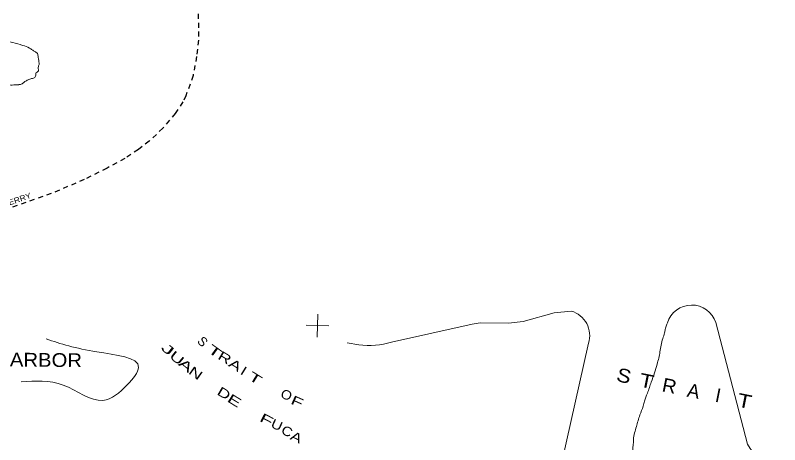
# Model space of a CAD drawing. Header units: feet. Extents: x -739708 to -488887, y 188754 to 379550.
# Drawn here: x -591064 to -574297, y 234543 to 243954 of the extents above; entities that cross this region are included whole.
import ezdxf
from ezdxf.enums import TextEntityAlignment as Align

# ---------------------------------------------------------------- set-up
doc = ezdxf.new("R2010")
doc.units = ezdxf.units.FT
doc.header["$LTSCALE"] = 73
doc.linetypes.add('SHORT_DASHED', pattern=[2.7, 1.5, -1.2])
for name, color, linetype, lineweight in [('33', 7, 'SHORT_DASHED', 25), ('34', 7, 'Continuous', 13), ('39', 7, 'Continuous', 13), ('4', 7, 'Continuous', 13)]:
    doc.layers.add(name, color=color, linetype=linetype, lineweight=lineweight)
doc.layers.add('41', color=7, linetype='Continuous')

msp = doc.modelspace()

# ---------------------------------------------------------------- linework, layer by layer
at = {"layer": '33'}
msp.add_lwpolyline([(-587616.34, 283208.35), (-587043.8, 243408.47), (-587086.75, 243049.15), (-587165.54, 242631.31), (-587323.11, 242189.82), (-587386.14, 242055.8), (-587555.53, 241803.51), (-587827.34, 241480.28), (-588128.84, 241195.52), (-588363.08, 241015.14), (-588662.46, 240818.05), (-589052.45, 240605.19), (-589552.74, 240352.91), (-590275.55, 240046.19), (-596346.52, 237935.55), (-596442.52, 237899.1), (-596548.89, 237850.82), (-596623.73, 237808.43), (-596706.46, 237755.22), (-596787.71, 237691.16), (-596828.57, 237655.69), (-596992.03, 237484.62)], dxfattribs=at)
at = {"layer": '34'}
for p, q in [((-575002.44, 234556.28), (-575696.92, 237217.71)), ((-583529.78, 236731.59), (-583783.2, 236773.62)), ((-579123.19, 233968.84), (-578491.34, 236767.68))]:
    msp.add_line(p, q, dxfattribs=at)
msp.add_lwpolyline([(-578868.57, 237470.32), (-579242.1, 237429.53), (-579922.04, 237246.21), (-580243.1, 237208.67), (-580870, 237213.94), (-581045.78, 237186.34), (-582809.21, 236793.44)], dxfattribs=at)
for centre, radius, start, end in [((-576227.84, 237045.67), 558.75, 18.15079, 162.74854), ((-579023.42, 236934.15), 558.09, 342.43039, 73.89109), ((-583307.21, 238422.06), 1703.05, 262.49182, 287.00269), ((-574234.4, 234934.02), 855.91, 206.18869, 265.77306)]:
    msp.add_arc(centre, radius, start, end, dxfattribs=at)
for points in [[(-576760.34, 237212.51), (-576779.97, 237162.98), (-576809.28, 237070.25), (-576821.37, 236994.51), (-576862.54, 236868.13), (-576923.62, 236577.67), (-576984.83, 236308.23), (-577042.35, 236114.49), (-577116.65, 235916.41), (-577199.05, 235672.05), (-577265.13, 235499.27), (-577293.77, 235385.58), (-577363.93, 235195.95), (-577442.04, 234939), (-577478.95, 234804.25), (-577503.16, 234656.96), (-577503.05, 234640.15), (-577514.85, 234522.38), (-577513.96, 234392.08), (-577513.18, 234278.6), (-577521.11, 234207.08), (-577553.41, 234013.51), (-577590.38, 233887.16), (-577607.43, 233844.48), (-577634.35, 233786.51)], [(-590936.7, 235917.61), (-590013.21, 235849.32), (-589142.31, 235513.91), (-588602.63, 235859.1), (-588359.82, 236236.39), (-589275.59, 236576.84), (-590386.24, 236860.45)]]:
    msp.add_spline(points, degree=3, dxfattribs=at)
at = {"layer": '39'}
for points in [[(-590990.08, 242435.13), (-590949.65, 242440.1), (-590884.2, 242476.66), (-590820.54, 242521.32), (-590783.87, 242536.47), (-590745.02, 242557.6), (-590667.93, 242577.72), (-590618.43, 242620.74), (-590608.29, 242697.07), (-590581.8, 242708.46), (-590558.78, 242740.09), (-590558.39, 242828.77), (-590551.91, 242844.72), (-590542.16, 242906.94), (-590561.08, 243026.38), (-590562.71, 243040.53), (-590580.82, 243115.59), (-590635.98, 243161.41), (-590693.48, 243195.19), (-590754.79, 243237.14), (-590904.34, 243293.53), (-591118.08, 243359.7), (-591258.33, 243387.62), (-591496.28, 243452.42), (-591966.6, 243491.16), (-592173.06, 243528.92), (-592482.67, 243551.27), (-592745.04, 243606.65), (-592927.84, 243625.62), (-593294.26, 243633.37), (-593310.25, 243637.83), (-593532.64, 243682.05), (-593780.18, 243690.66), (-593854.71, 243690.63), (-594031.47, 243709.44), (-594200.72, 243707.91), (-594416.43, 243701.56), (-594587.48, 243708.12), (-594812.87, 243716.15), (-594862.21, 243753.74), (-594970.69, 243764.7), (-595013.13, 243759.77), (-595214.86, 243749.02), (-595426.05, 243760.69), (-595700.25, 243751.86), (-595848.99, 243763.88), (-595879.12, 243766.71), (-596078.02, 243786.11), (-596261.48, 243780.91), (-596395.63, 243810.68), (-596475.83, 243824.92), (-596694.9, 243842.84), (-596820.31, 243824.01), (-596915.35, 243810.4), (-597037.59, 243833.82), (-597154.08, 243847), (-597182.36, 243843.72), (-597430.33, 243836.21), (-597466.18, 243851.26), (-597618.58, 243877.5), (-597972.25, 243909.07), (-597988.4, 243907.49), (-598130.34, 243872.97), (-598291.82, 243861.14), (-598354.88, 243838.63), (-598510.2, 243830.66), (-598648.82, 243844.43), (-598959.08, 243842.6), (-599484.74, 243846.5), (-599640.17, 243834.51), (-599753.65, 243809.3), (-599826.5, 243797.13), (-600021.98, 243794.27), (-600141.77, 243759.15), (-600176.42, 243743.96), (-600267.39, 243732.26), (-600482.94, 243731.94), (-600590.77, 243692.48), (-600669.71, 243678.46), (-600694.03, 243673.05), (-600826.17, 243628.19), (-600943.53, 243609.13), (-601082.64, 243604.77), (-601153.85, 243578.44), (-601358.3, 243541.54), (-601417.23, 243522.96), (-601538.38, 243512.07), (-601643.44, 243500.75), (-601775.36, 243463.94), (-601937.05, 243444.05), (-601982.05, 243419.04), (-602040.8, 243406.49), (-602083.46, 243393.52), (-602224.79, 243381.14), (-602352.75, 243342.21), (-602431.1, 243350.35), (-602496.05, 243331.91)], [(-590986.16, 242430.99), (-591099.04, 242427.96), (-591211.5, 242441.04), (-591273.99, 242513.25), (-591341.51, 242549.31), (-591580.12, 242589.94), (-591802.24, 242644.23), (-591890.7, 242650.63), (-591968.55, 242676.88), (-592040.08, 242713.06), (-592292.02, 242782.26), (-592370.41, 242788.37), (-592406.86, 242781.29), (-592502.34, 242751.58), (-592653.8, 242737.48), (-592683.94, 242740.29), (-592771.69, 242772.86), (-592793.5, 242785.54), (-592851.22, 242811.27), (-592906.38, 242857.08), (-592913.56, 242889.53), (-592956.86, 242926.96), (-593004.57, 242950.41), (-593110.66, 242975.41), (-593205.26, 242977.92), (-593239.7, 242970.78), (-593294, 242974.24), (-593444.2, 243006.46), (-593496.59, 243005.84), (-593535.22, 242992.75), (-593617.67, 242999.38)]]:
    msp.add_spline(points, degree=3, dxfattribs=at)
at = {"layer": '4'}
for p, q in [((-584428.65, 237402.76), (-584441.37, 236902.92)), ((-584428.65, 237402.76), (-584441.37, 236902.92)), ((-584428.65, 237402.76), (-584441.37, 236902.92)), ((-584428.65, 237402.76), (-584441.37, 236902.92)), ((-584185.09, 237146.48), (-584684.93, 237159.2)), ((-584185.09, 237146.48), (-584684.93, 237159.2)), ((-584185.09, 237146.48), (-584684.93, 237159.2)), ((-584185.09, 237146.48), (-584684.93, 237159.2))]:
    msp.add_line(p, q, dxfattribs=at)

# ---------------------------------------------------------------- texts
at = {"layer": '33', "width": 1.15}
msp.add_text('PORT ANGELES  -  VICTORIA   FERRY', height=120.9, rotation=19.171, dxfattribs=at).set_placement((-593893.29, 238846.22))
at = {"layer": '41'}
for s, height, rotation, p in [('S', 201.5, 315.396, (-587088.76, 236794.57)), ('A', 302.3, 348.633, (-576346.82, 235598.26)), ('I', 302.3, 348.637, (-575731.91, 235488.16))]:
    msp.add_text(s, height=height, rotation=rotation, dxfattribs=at).set_placement(p)
for s, height, rotation, width, p in [('T', 201.5, 324.242, 1.85, (-586870.4, 236594.66)), ('J', 201.5, 320.851, 2, (-587887.55, 236643.18)), ('U', 201.5, 320.851, 1.6, (-587703.81, 236464.15)), ('R', 201.5, 329.212, 1.45, (-586640.75, 236434.49)), ('A', 201.5, 321.44, 1.7, (-587506.02, 236297.86)), ('N', 201.5, 324.44, 1.5, (-587283.58, 236113.77)), ('A', 201.5, 328.212, 1.5, (-586406.99, 236273.81)), ('I', 201.5, 328.212, 1.3, (-586147.55, 236103.54)), ('T', 201.5, 328.212, 1.75, (-585975.94, 235989.16)), ('S', 302.3, 345.711, 1.15, (-577900.12, 235945.55)), ('T', 302.3, 348.632, 1.25, (-577397.31, 235821.62)), ('R', 302.3, 348.637, 1.05, (-576896.06, 235714.84)), ('D', 201.5, 329.369, 1.45, (-586659, 235653.87)), ('O', 201.5, 334.707, 1.15, (-585269.02, 235595.3)), ('E', 201.5, 328.369, 1.65, (-586434.6, 235500.79)), ('F', 201.5, 336.196, 1.6, (-585041.56, 235447.12)), ('T', 302.3, 348.631, 1.25, (-575248.68, 235381.33)), ('F', 201.5, 332.176, 1.75, (-585727.25, 235070.23)), ('U', 201.5, 335.544, 1.25, (-585479.61, 234935.13)), ('C', 201.5, 335.544, 1.2, (-585251.87, 234793.72)), ('A', 201.5, 334.544, 1.35, (-585052.02, 234667.78))]:
    msp.add_text(s, height=height, rotation=rotation, dxfattribs=dict(at, width=width)).set_placement(p)
at = {"layer": '41', "width": 1.1}
msp.add_text('PORT  ANGELES  HARBOR', height=302.3, rotation=359.399, dxfattribs=at).set_placement((-592469.15, 236271.87), align=Align.CENTER)

doc.saveas('drawing.dxf')
